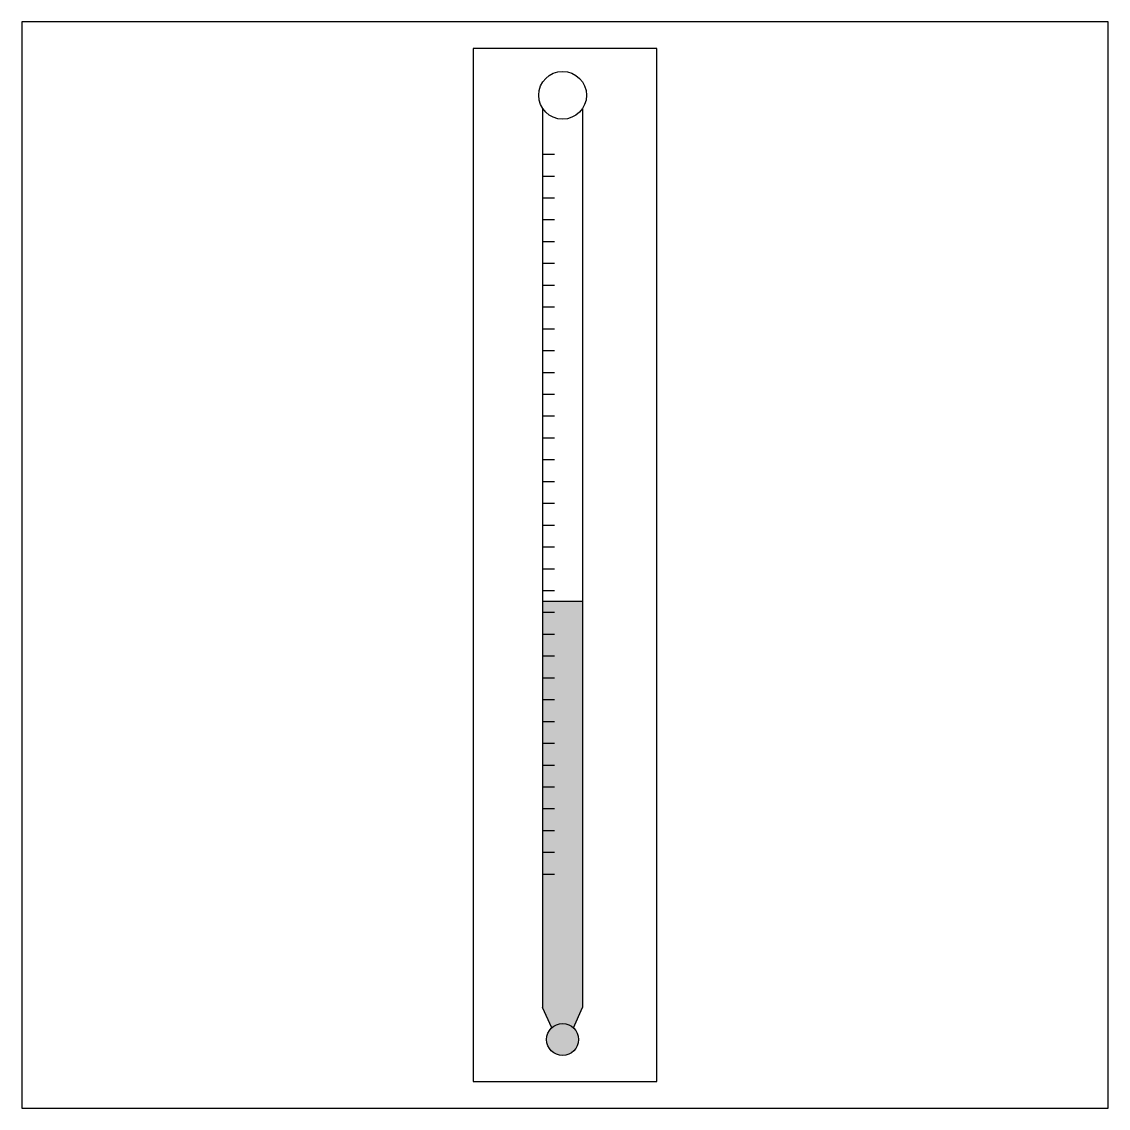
# Model space of a CAD drawing. Header units: millimetres. Extents: x 0 to 1000, y 0 to 1000.
import ezdxf

# ---------------------------------------------------------------- set-up
doc = ezdxf.new("R2010")
doc.units = ezdxf.units.MM
doc.layers.get('0').update_dxf_attribs({"color": 2})
for name, color, linetype in [('1', 1, 'Continuous'), ('2', 7, 'Continuous'), ('3', 7, 'Continuous')]:
    doc.layers.add(name, color=color, linetype=linetype)

msp = doc.modelspace()

# ---------------------------------------------------------------- hatches: boundary and pattern name
at = {"layer": '2'}
for points in [[(516.2, 466.8), (479.4, 466.8), (479.4, 92.7), (487.8, 74, -0.39634), (507.8, 74), (516.2, 92.7)], [(483.1, 63.3, 1), (512.5, 63.3, 1)]]:
    msp.add_hatch(color=256, dxfattribs=at).paths.add_polyline_path(points)

# ---------------------------------------------------------------- linework, layer by layer
at = {"color": 2}
msp.add_lwpolyline([(0, 0), (1000, 0), (1000, 1000), (0, 1000)], close=True, dxfattribs=at)
at = {"layer": '1', "color": 1}
for p, q in [((584.5, 975.3), (415.5, 975.3)), ((415.5, 975.3), (415.5, 24.7)), ((584.5, 24.7), (584.5, 975.3)), ((415.5, 24.7), (584.5, 24.7))]:
    msp.add_line(p, q, dxfattribs=at)
at = {"layer": '3'}
for p, q in [((479.4, 919.9), (479.6, 919.9)), ((479.4, 919.9), (479.4, 92.7)), ((516, 919.9), (516.2, 919.9)), ((516.2, 919.9), (516.2, 92.7)), ((490.2, 877.8), (479.4, 877.8)), ((490.2, 857.7), (479.4, 857.7)), ((490.2, 837.7), (479.4, 837.7)), ((490.2, 817.6), (479.4, 817.6)), ((490.2, 797.5), (479.4, 797.5)), ((490.2, 777.4), (479.4, 777.4)), ((490.2, 757.3), (479.4, 757.3)), ((490.2, 737.3), (479.4, 737.3)), ((490.2, 717.2), (479.4, 717.2)), ((490.2, 697.1), (479.4, 697.1)), ((490.2, 677), (479.4, 677)), ((490.2, 657), (479.4, 657)), ((490.2, 636.9), (479.4, 636.9)), ((490.2, 616.8), (479.4, 616.8)), ((490.2, 596.7), (479.4, 596.7)), ((490.2, 576.6), (479.4, 576.6)), ((490.2, 556.6), (479.4, 556.6)), ((490.2, 536.5), (479.4, 536.5)), ((490.2, 516.4), (479.4, 516.4)), ((490.2, 496.3), (479.4, 496.3)), ((490.2, 476.2), (479.4, 476.2)), ((479.4, 466.8), (516.2, 466.8)), ((490.2, 456.2), (479.4, 456.2)), ((490.2, 436.1), (479.4, 436.1)), ((490.2, 416), (479.4, 416)), ((490.2, 395.9), (479.4, 395.9)), ((490.2, 375.8), (479.4, 375.8)), ((490.2, 355.8), (479.4, 355.8)), ((490.2, 335.7), (479.4, 335.7)), ((490.2, 315.6), (479.4, 315.6)), ((490.2, 295.5), (479.4, 295.5)), ((490.2, 275.5), (479.4, 275.5)), ((490.2, 255.4), (479.4, 255.4)), ((490.2, 235.3), (479.4, 235.3)), ((490.2, 215.2), (479.4, 215.2)), ((487.8, 74), (479.4, 92.7)), ((507.8, 74), (516.2, 92.7))]:
    msp.add_line(p, q, dxfattribs=at)
for centre, radius in [((497.8, 932.3), 22), ((497.8, 63.3), 14.7)]:
    msp.add_circle(centre, radius, dxfattribs=at)

doc.saveas('drawing.dxf')
